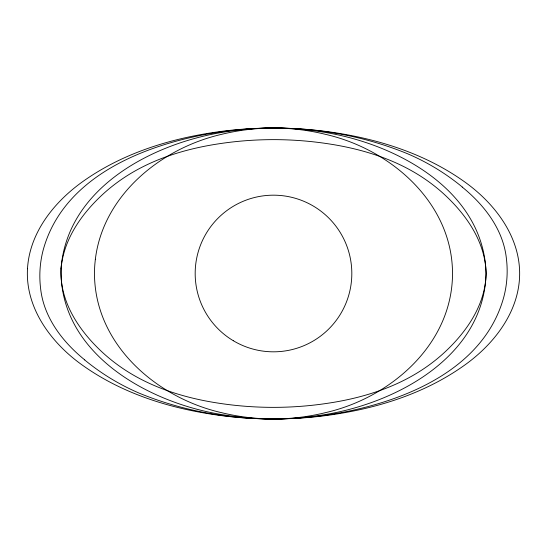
<?xml version="1.0" encoding="UTF-8"?>
<svg xmlns="http://www.w3.org/2000/svg" width="547" height="547" viewBox="0 0 547 547"><rect width="100%" height="100%" fill="white"/><g stroke="black" fill="none" stroke-linecap="round" stroke-linejoin="round"><path stroke-width="0.82" d="M462.229 187.081C484.505 205.152 503.63 229.925 506.481 259.333A101.708 101.708 0 0 1 503.849 296.843C484.628 367.386 409.238 399.358 343.735 412.151C275.804 425.258 203.648 419.597 139.478 393.266A224.653 224.653 0 0 1 84.717 359.988M84.771 359.919C62.495 341.848 43.37 317.075 40.519 287.667A101.708 101.708 0 0 1 43.151 250.157C62.372 179.614 137.762 147.642 203.265 134.849C271.196 121.742 343.352 127.403 407.522 153.734A224.653 224.653 0 0 1 462.283 187.012M61.032 268.741C59.233 354.805 150.828 404.096 225.241 415.125A306.074 306.074 0 0 0 321.759 415.118C394.941 404.055 483.78 357.266 486.085 273.5C483.78 189.727 394.941 142.952 321.759 131.875A306.074 306.074 0 0 0 225.241 131.882C153.29 142.952 67.172 187.389 61.032 268.741M27.487 268.741C25.21 308.679 51.958 343.858 83.247 365.758C124.901 395.262 175.272 410.031 225.494 416.13A410.011 410.011 0 0 0 321.506 416.13C371.728 410.038 422.099 395.262 463.753 365.758C493.763 344.624 519.602 311.728 519.65 273.5C519.602 235.272 493.763 202.376 463.753 181.242C422.099 151.738 371.728 136.969 321.506 130.87A410.011 410.011 0 0 0 225.494 130.87C175.272 136.962 124.901 151.738 83.247 181.242C54.495 201.583 29.613 232.325 27.487 268.741M61.202 267.141C58.556 301.848 80.471 332.918 105.297 354.941A175.69 175.69 0 0 0 122.131 368.001C150.74 387.57 184.571 398.004 218.581 403.18A362.217 362.217 0 0 0 328.419 403.166C362.429 398.018 396.26 387.563 424.869 368.001A175.69 175.69 0 0 0 441.702 354.941C465.073 334.162 485.538 305.917 486.085 273.5C485.538 241.083 465.073 212.838 441.702 192.059A175.69 175.69 0 0 0 424.869 178.999C396.26 159.43 362.429 148.996 328.419 143.82A362.217 362.217 0 0 0 218.581 143.834C184.571 148.982 150.74 159.437 122.131 178.999A175.69 175.69 0 0 0 105.297 192.059C83.397 211.545 64.361 237.2 61.202 267.141M95.356 259.251L94.87 263.989A116.217 116.217 0 0 0 94.87 283.011C100.224 349.396 159.717 398.606 221.542 412.664A217.59 217.59 0 0 0 325.458 412.65C387.283 398.619 446.776 349.389 452.13 283.011A116.217 116.217 0 0 0 452.13 263.989C446.776 197.604 387.283 148.394 325.458 134.336A217.59 217.59 0 0 0 221.542 134.35C161.221 148.189 103.185 194.951 95.356 259.251M233.302 340.719A78.324 78.324 0 0 0 351.81 274.697A78.324 78.324 0 0 0 235.381 205.077A78.324 78.324 0 0 0 233.302 340.719"/></g></svg>
